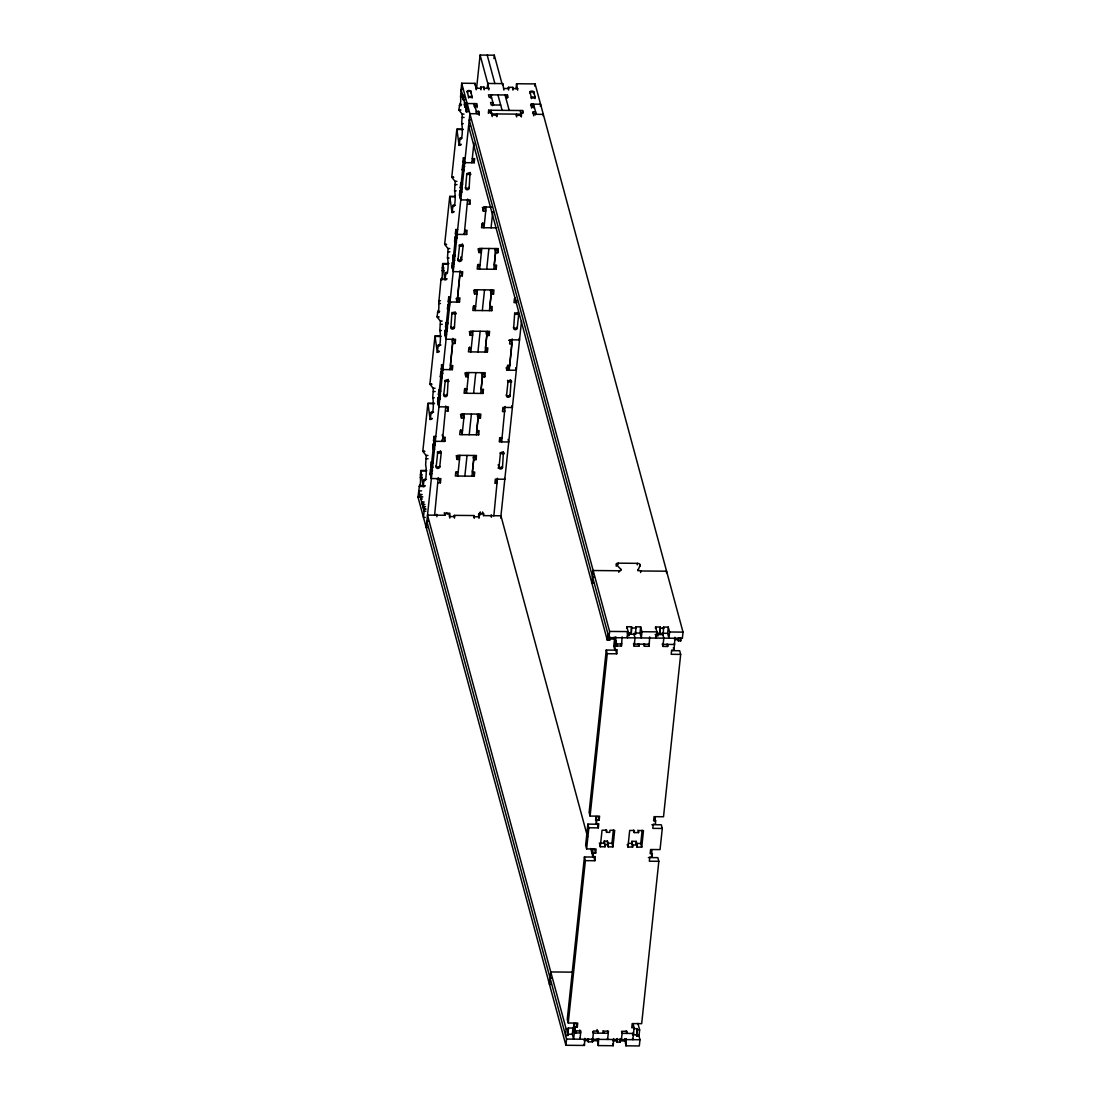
<?xml version="1.0" encoding="UTF-8"?>
<svg xmlns="http://www.w3.org/2000/svg" width="1101" height="1101" viewBox="0 0 1101 1101"><rect width="100%" height="100%" fill="white"/><g stroke="black" fill="none" stroke-linecap="round" stroke-linejoin="round"><path stroke-width="1.5" d="M420.843 470.678L423.114 486.821L424.105 479.444A8.409 1.376 -89.5 0 0 426.018 476.458A8.409 1.376 -89.5 0 0 425.633 464.952L426.211 455.58L422.922 451.479L424.697 451.493M434.193 403.709L427.959 403.585L430.174 419.605L431.207 412.228A8.409 1.376 -89.5 0 0 433.12 409.242A8.409 1.376 -89.5 0 0 432.734 397.736L433.34 388.502L430.023 384.263L431.798 384.29M435.033 336.232L437.276 352.403L438.308 345.012A8.409 1.376 -89.5 0 0 440.221 342.026A8.409 1.376 -89.5 0 0 439.836 330.52L440.414 321.148L437.125 317.06L438.9 317.074M442.698 263.745L444.969 279.902L445.96 272.525A8.409 1.376 -89.5 0 0 447.873 269.539A8.409 1.376 -89.5 0 0 447.488 258.033L448.066 248.661L444.776 244.56L446.552 244.587M449.786 196.529L452.029 212.699L453.061 205.309A8.409 1.376 -89.5 0 0 454.974 202.323A8.409 1.376 -89.5 0 0 454.589 190.817L455.167 181.445L451.878 177.357L453.653 177.371M463.136 129.574L456.915 129.464L459.131 145.483L460.149 138.093A8.409 1.376 -89.5 0 0 462.076 135.12A8.409 1.376 -89.5 0 0 461.691 123.615L462.255 114.229L458.966 110.141L460.741 110.155M426.569 470.485L420.788 470.43L420.348 477.559A4.803 0.784 -89.5 0 1 420.376 483.078A4.803 0.784 -89.5 0 1 419.522 485.362L421.298 485.376M443.152 278.457L441.019 279.021L438.721 303.491A4.803 0.784 -89.5 0 1 438.749 309.009A4.803 0.784 -89.5 0 1 437.895 311.294L439.684 311.308M448.864 263.566L442.643 263.511L442.189 270.64A4.803 0.784 -89.5 0 1 442.217 276.158A4.803 0.784 -89.5 0 1 441.363 278.443M476.251 89.787L475.095 83.359L461.677 83.236L460.576 96.571A4.803 0.784 -89.5 0 1 460.603 102.09A4.803 0.784 -89.5 0 1 459.75 104.375L458.869 109.88L460.645 109.894M452.084 340.993L452.745 343.429L450.433 365.504L452.8 365.532L452.36 369.661L442.877 369.578L441.556 364.706L443.331 364.72M584.851 1038.326L584.452 1045.441L565.9 1045.276L417.981 497.074L419.522 485.362M437.895 311.294L437.014 316.799L438.79 316.813M422.165 494.5L420.389 494.473L420.169 496.551L421.944 496.565M465.214 99.654L462.998 99.627L462.337 97.191L462.558 95.126L464.333 95.14M420.389 494.473L420.83 498.987L422.385 499.001M462.998 99.627L463.218 97.562L464.773 97.576M424.188 502.001L422.412 501.987L422.192 504.065L423.747 504.079M467.622 107.32L465.021 107.141L464.361 104.705L464.581 102.641L466.356 102.654M422.412 501.987L422.853 506.501L424.628 506.515M465.021 107.141L465.241 105.077L467.457 105.09M425.454 506.68L423.679 506.666L423.458 508.731L425.234 508.745M468.063 111.834L466.287 111.82L465.847 107.306M467.264 92.938L467.388 91.245L468.627 98.017M423.679 506.666L424.325 509.102L423.458 517.374L425.234 517.387M466.287 111.82L467.154 103.535L476.637 103.632L477.132 107.609M431.386 478.55L430.051 473.678L430.491 469.549L432.266 469.563M432.954 467.333L431.179 467.319L430.849 466.095L431.289 461.952L433.065 461.98M434.634 449.401L433.078 449.387L432.748 448.162L433.188 444.02L434.964 444.047M435.652 441.804L433.877 441.79L433.546 440.579L433.987 436.436L435.762 436.45M445.63 411.031L447.997 411.045L448.437 406.916L438.941 406.82L437.62 401.948L438.06 397.819L439.836 397.833M440.538 395.603L438.762 395.589L438.432 394.364L438.859 390.222L440.648 390.236M442.203 377.671L440.648 377.643L440.317 376.432L440.758 372.289L442.533 372.303M443.221 370.074L441.446 370.06L441.556 364.706M452.745 343.429L455.112 343.457L455.553 339.314L446.084 339.232L444.763 334.36L445.203 330.217L446.978 330.231M447.667 328.002L445.891 327.988L445.561 326.777L446.001 322.634L447.777 322.648M449.346 310.069L447.79 310.055L447.46 308.844L447.901 304.702L449.676 304.716M450.804 302.486L448.589 302.472L448.258 301.247L448.699 297.119L450.474 297.132M448.699 297.119L450.006 301.991L459.489 302.073L459.929 297.931L457.562 297.917L459.901 275.842L462.269 275.869L462.709 271.727L453.213 271.644L451.905 266.759L452.346 262.63L454.121 262.644M454.809 260.414L453.034 260.4L452.704 259.175L453.144 255.033L454.919 255.06M456.475 242.481L454.933 242.468L454.603 241.243L455.03 237.1L456.805 237.128M457.507 234.898L455.731 234.871L455.401 233.66L455.842 229.517L457.617 229.531M467.485 204.112L469.852 204.125L470.278 199.997L460.796 199.9L459.475 195.028L459.915 190.9L461.691 190.913M462.379 188.684L460.603 188.67L460.273 187.445L460.713 183.303L462.489 183.33M464.058 170.751L462.503 170.738L462.172 169.513L462.613 165.37L464.388 165.398M465.076 163.154L463.301 163.141L462.97 161.93L463.411 157.787L465.186 157.801M430.395 474.903L434.331 437.661M441.9 365.931L437.978 403.172L438.955 406.82M445.093 335.571L449.029 298.33M452.25 267.983L456.186 230.742M463.755 159.012L459.819 196.253L460.81 199.9M470.815 92.979L470.939 91.273A1.404 0.702 6 0 0 470.251 90.722M472.178 98.044L470.939 91.273L467.43 91.383M474.944 84.915L475.095 83.359M473.994 106.191L474.27 103.604L477.008 113.761M476.485 89.25L480.105 55.05L494.308 55.188L501.987 83.607M474.751 107.595L474.916 106.04L477.284 106.068M476.348 106.343L476.637 103.632M476.183 112.866L476.348 111.325L478.715 111.339L479.21 115.33M434.592 515.351L438.226 477.71M435.913 465.943L436.175 466.865A1.803 1.528 -15.1 0 0 437.785 468.434A1.803 1.528 -15.1 0 0 439.726 466.893L441.184 453.103L440.551 450.818M448.19 379.308L447.281 395.163A1.803 1.528 -15.1 0 1 445.368 396.704A1.803 1.528 -15.1 0 1 443.744 395.135L443.483 394.213M457.768 259.038L458.03 259.946A1.803 1.528 -15.1 0 0 459.64 261.515A1.803 1.528 -15.1 0 0 461.58 259.974L463.039 246.184L462.406 243.899M473.912 143.226L471.834 162.728L471.586 161.819M480.655 88.603L480.82 87.062L484.013 87.089L484.179 89.855M478.426 114.064L478.715 111.339M480.986 89.828L480.82 87.062M436.891 516.754L436.808 514.291M438.047 482.761L440.428 482.775L440.854 478.646L431.372 478.55M433.987 436.436L435.322 441.308L444.79 441.405L445.231 437.262L442.863 437.235L442.203 434.799M455.842 229.517L457.163 234.389L466.645 234.485L467.085 230.343L464.705 230.315M464.732 162.659L474.214 162.755L474.655 158.613L472.288 158.585M483.848 88.644L484.013 87.089M487.234 88.52L487.771 83.47L480.105 55.05M488.927 89.897L487.771 83.47L488.706 83.483M579.828 1030.013L580.626 1032.986L574.309 1032.917L573.002 1028.045L568.254 1028.004L567.937 1035.435L565.57 1035.408L566.217 1029.201L427.505 515.117L444.887 515.268L445.107 513.204L449.855 513.245L449.469 516.864M488.335 113.32L488.665 110.224L522.617 110.527L523.278 112.963L520.911 112.949L520.58 116.045M493.95 58.601L494.308 55.188M490.495 98.072L490.84 94.851L492.023 94.851M490.702 113.458L491.032 110.238L492.188 116.665M492.587 105.668L492.918 102.558L490.551 102.544L491.211 104.98L500.68 105.063M449.8 518.089L449.332 514.098L446.965 514.071L446.552 512.557M456.103 455.8L458.47 455.828L459.461 459.489L457.094 459.461L457.534 455.319L476.472 455.497L476.045 459.64L473.678 459.612L473.017 457.176M460.479 414.43L462.847 414.444L463.838 418.105L461.457 418.077L461.897 413.935L480.848 414.114L480.408 418.256L478.04 418.229L477.38 415.793M464.842 373.046L467.209 373.06L468.2 376.721L465.833 376.693L466.274 372.551L485.224 372.73L484.784 376.872L482.417 376.845L481.756 374.409M469.219 331.662L471.586 331.676L472.577 335.337L470.196 335.31L470.636 331.167L489.587 331.346L489.147 335.488L486.78 335.461L486.119 333.025M473.581 290.279L475.949 290.292L476.939 293.953L474.572 293.926L475.013 289.783L493.964 289.962L493.523 294.105L491.156 294.077L490.495 291.641M477.958 248.895L480.325 248.909L481.316 252.569L478.949 252.542L479.375 248.399L498.326 248.578L497.886 252.721L495.519 252.693L494.872 250.257M482.321 207.511L484.701 207.525L485.679 211.186L483.311 211.158L483.752 207.016L491.844 207.098M473.623 308.39L473.912 305.624L475.233 310.51L477.407 289.811M482.362 225.622L482.651 222.856L483.972 227.742L486.16 207.043M459.929 455.346L457.741 476.031L456.764 472.384M464.305 413.962L462.117 434.647L460.796 429.775M468.668 372.578L466.494 393.263L465.173 388.392M473.045 331.195L470.856 351.893L469.549 347.008M481.784 248.427L479.596 269.126L478.288 264.24M454.204 516.906L454.369 515.364L474.104 515.543L474.27 518.31M496.51 116.266L496.757 113.94L496.923 116.706M454.534 518.131L454.369 515.364M502.565 85.162L502.73 83.607L487.771 83.47M503.886 90.034L502.73 83.607M464.856 476.1L467.044 455.415M469.219 434.716L471.407 414.031M473.595 393.332L475.783 372.647M477.958 351.948L480.146 331.263M482.334 310.565L484.523 289.88M486.711 269.181L488.885 248.496M491.074 227.797L492.753 211.887M507.093 98.099L507.423 95.003L488.472 94.824L489.119 97.26L491.5 97.287M508.29 88.864L508.456 87.309L512.805 87.351L512.97 90.117M508.621 90.076L508.456 87.309M473.678 459.612L472.357 472.026L474.724 472.054L474.297 476.196L455.346 476.017L455.786 471.875L458.154 471.902M478.04 418.229L476.733 430.642L479.1 430.67L478.66 434.812L459.709 434.634L460.149 430.491L462.516 430.519M482.417 376.845L481.096 389.259L483.477 389.286L483.036 393.429L464.085 393.25L464.526 389.107L466.893 389.135M486.78 335.461L485.472 347.875L487.839 347.902L487.399 352.045L468.448 351.866L468.888 347.723L471.256 347.751M491.156 294.077L489.849 306.491L492.216 306.518L491.775 310.661L472.824 310.482L473.265 306.339L475.632 306.367M495.519 252.693L494.211 265.107L496.579 265.135L496.138 269.277L477.201 269.098L477.628 264.956L479.995 264.983M512.639 88.906L512.805 87.351M471.957 476.169L474.146 455.47M476.334 434.785L478.508 414.086M480.697 393.401L482.885 372.716M485.073 352.017L487.261 331.332M489.436 310.633L491.624 289.948M493.812 269.25L496 248.565M516.025 88.782L516.548 83.745L535.1 83.91L683.019 632.112L682.372 638.319L608.936 637.644L469.246 119.899L471.035 119.913M517.704 90.172L516.548 83.745M473.939 517.098L474.104 515.543M516.286 116.059L516.493 114.119L516.658 116.885M478.88 515.585L478.715 517.14L479.059 513.52L483.793 513.561L483.587 515.626L500.927 515.791L587.576 836.898M479.004 518.351L478.55 514.36L480.917 514.387L480.421 512.557M521.406 116.94L520.25 110.513M479.926 515.062L480.256 511.951M522.287 113.637L522.617 110.527M530.063 93.516L530.145 91.823L531.439 98.595L531.563 97.039L535.155 97.081L534.948 98.622M530.943 105.682L531.109 104.127L540.619 104.21L540.398 106.288M531.604 108.118L531.109 104.127M533.545 93.406L533.71 91.851A1.404 0.702 6 0 0 533.022 91.3A1.83 0.908 6 0 0 531.081 91.135A1.83 0.908 6 0 0 530.035 91.81M533.613 93.557L533.779 92.002L530.228 91.975M534.866 86.236L535.1 83.91M533.187 107.251L533.517 104.155L536.256 114.298M533.022 113.389L533.187 111.848L535.554 111.862L535.237 114.972M533.971 108.132L534.136 106.591L531.769 106.563M515.667 367.817L516.341 370.253L506.845 370.17L507.286 366.027L509.653 366.055L511.993 343.98L511.015 340.333L508.648 340.305M514.442 298.44L514.002 302.582L516.809 302.596M533.682 115.825L533.187 111.848M491.363 517.25L491.28 514.786M500.171 438.597L500.281 437.565M507.726 367.128L507.919 365.312L509.694 365.339M514.814 300.05L515.048 297.724L515.818 300.545M495.918 483.064L496.276 479.651L497.267 483.311L494.9 483.284L495.34 479.141L504.822 479.238L504.575 478.316M493.84 515.901L497.473 478.247M516.575 300.697L516.369 302.596L515.997 301.234M510.272 380.877L510.355 380.024M503.46 451.85L502.496 467.471A1.803 1.528 -15.1 0 1 500.556 469.012A1.803 1.528 -15.1 0 1 498.946 467.443L498.698 466.521M506.267 394.791L506.529 395.713A1.803 1.528 -15.1 0 0 508.125 397.282A1.803 1.528 -15.1 0 0 510.066 395.741L511.098 380.354M500.694 518.117L521.502 321.286M543.165 115.922L543.33 114.366L533.847 114.284M584.411 856.977L585.388 860.638L594.87 860.721L593.879 857.06L584.411 856.977L567.263 1019.347L568.24 1022.994L577.722 1023.09L577.282 1027.219L574.915 1027.205L573.924 1023.545L576.291 1023.572L577.282 1027.219M587.879 824.126L588.856 827.787L598.338 827.869L597.348 824.222L587.879 824.126L585.636 845.279L586.627 848.926L596.109 849.009L595.669 853.151L593.301 853.137L592.31 849.477L594.678 849.504L595.669 853.151M606.252 650.058L607.243 653.719L616.711 653.801L615.734 650.14L606.252 650.058L589.118 812.428L590.095 816.075L599.577 816.171L599.137 820.3L596.77 820.286L595.779 816.625L598.146 816.653L599.137 820.3M609.995 637.121L609.665 640.218L607.298 640.204L607.958 633.997L609.431 634.011M616.23 566.258L616.395 564.717A2.395 1.197 6 0 1 618.239 563.161L637.396 563.34A2.395 1.197 6 0 1 640.08 564.923L639.929 566.478M565.9 1045.276L566.547 1039.069L426.844 521.323L428.647 521.337M568.24 1022.994L585.388 860.638M586.627 848.926L588.856 827.787M590.095 816.075L607.243 653.719M608.936 637.644L609.596 631.437L461.677 83.236M567.937 1035.435L568.254 1028.004M609.417 638.222L609.541 637.066M618.088 564.717L618.239 563.161M618.803 572.314L618.968 570.758A2.395 1.197 6 0 0 620.758 569.148L616.395 564.717M620.592 570.69L620.758 569.148M574.915 1027.205L573.649 1039.138L572.341 1034.252L573.002 1028.045M621.459 643.067L621.707 643.975L615.39 643.92L614.275 637.107M573.924 1023.545L573.318 1029.27L574.901 1029.284L575.892 1032.944L576.112 1030.866L580.846 1030.908L579.966 1039.193L579.732 1038.271M592.31 849.477L591.953 852.903L594.32 852.931M598.338 827.869L598.779 823.727L596.398 823.713L595.779 816.625M616.711 653.801L617.152 649.659L614.785 649.645L613.794 645.984L614.399 640.259L615.982 640.273L616.753 645.998L621.487 646.039L622.12 636.86M593.301 853.137L592.93 856.564L595.311 856.578L594.87 860.721M596.398 823.713L596.77 820.286M614.785 649.645L615.803 636.791M574.901 1029.284L575.121 1027.219M616.753 645.998L616.973 643.934M600.293 846.752L602.041 830.209L606.775 830.25L606.555 832.315L609.748 832.342L609.968 830.278L614.702 830.319L612.954 846.875L608.22 846.834L607.449 841.109L604.256 841.081L605.027 846.793L600.293 846.752L599.632 844.316M626.675 628.286L626.841 626.73L631.575 626.786L631.245 634.204L631.575 626.786M605.027 846.793L604.256 841.081M626.841 626.73L628.148 631.602L627.501 637.809L627.006 635.993M628.767 634.905L628.974 632.965L629.139 635.745M637.231 564.896L637.396 563.34M608.22 846.834L607.449 841.109M597.045 1029.49L598.036 1033.137L598.256 1031.073L593.508 1031.031L592.544 1041.876L588.195 1041.835L588.072 1038.67M588.195 1041.835L588.526 1038.725M637.947 570.855L640.08 564.923M633.557 634.561L633.639 633.791M612.954 846.875L611.977 843.215L613.367 829.975M640.617 572.52L640.768 570.965A2.395 1.197 6 0 1 638.112 569.3M592.544 1041.876L592.421 1038.711M627.116 634.162L635.594 634.245L635.428 631.479M635.786 627.983L635.91 626.813L640.658 626.868L641.966 631.74L641.305 637.947L639.998 633.075L640.658 626.868M639.117 644.14L638.897 646.204L634.162 646.163L635.029 637.892L633.818 633.392M635.594 634.245L635.91 626.813M613.642 1038.587L613.229 1045.716L598.27 1045.578L597.155 1038.752M598.27 1045.578L598.669 1038.449M649.686 636.887L649.122 646.301L644.388 646.259L644.608 644.181M627.928 847.013L629.676 830.457L634.41 830.498L634.19 832.576L638.539 832.604L638.759 830.539L643.493 830.581L641.745 847.137L637.011 847.096L636.24 841.37L631.891 841.329L632.662 847.054L627.928 847.013L627.267 844.577M655.453 628.547L655.618 627.006L660.352 627.047L660.022 634.465L660.352 627.047M632.662 847.054L631.891 841.329M655.618 627.006L656.939 631.878L656.279 638.085L655.659 635.8M657.6 634.782L657.765 633.24L657.93 636.006M620.537 1038.642L620.18 1042.124L616.987 1042.097L616.863 1038.945M637.011 847.096L636.24 841.37M616.987 1042.097L617.344 1038.601M666.422 572.754L666.587 571.199L640.768 570.965M662.334 634.837L662.196 633.281M620.18 1042.124L620.056 1038.972M655.15 634.424L663.229 634.506L662.981 632.511M663.339 629.015L663.545 627.075L668.279 627.116L669.601 631.988L668.94 638.195L667.633 633.323L668.279 627.116M641.745 847.137L640.754 843.49L642.158 830.237M663.229 634.506L663.545 627.075M667.894 644.402L667.674 646.466L662.94 646.425L663.807 638.153L662.499 633.281M638.649 1034.802L639.97 1039.743L639.323 1045.95L625.905 1045.826L624.831 1038.628M625.905 1045.826L626.304 1038.711M632.841 1026.958L633.144 1024.095L634.135 1027.742L632.869 1039.674L632.538 1038.463M651.283 852.312L651.531 850.027L652.15 857.101L649.783 857.087L649.342 861.216L658.825 861.312L641.677 1023.669L632.194 1023.586L631.768 1027.728L634.135 1027.742M654.751 819.461L654.999 817.176L655.618 824.25L653.251 824.236L652.81 828.379L662.293 828.461L660.049 849.6L650.581 849.518L650.14 853.66L652.508 853.674M655.976 820.823L653.609 820.809L654.049 816.667L663.518 816.749L680.666 654.393L671.197 654.297L671.638 650.168L674.005 650.182L675.009 637.341M637.878 1023.338L639.64 1029.875L638.993 1036.082L636.626 1036.069L636.942 1028.637L633.694 1028.609M681.01 638.153L680.721 640.878L678.354 640.851L678.188 638.085M636.626 1036.069L636.942 1028.637M678.354 640.851L678.643 638.14M459.599 104.375L461.525 104.389M476.416 88.231L481.151 88.273M484.344 88.3L489.078 88.341M504.052 88.493L508.786 88.534M513.135 88.575L517.869 88.617M462.998 89.456L461.03 89.442L466.507 109.742L468.283 109.756M460.562 93.805L462.337 93.819M460.576 96.571L462.351 96.585M505.703 97.411L508.07 97.438L507.423 95.003M462.337 97.191L464.113 97.218M464.361 104.705L466.15 104.719M532.485 105.696L533.379 105.71M459.323 105.517L461.099 105.531M465.627 109.384L467.402 109.398M491.693 112.674L489.326 112.66L488.665 110.224M479.375 113.775L469.893 113.692L426.197 527.53L427.972 527.544M492.023 113.898L521.241 114.16M462.227 114.119L464.003 114.132M492.353 115.11L497.088 115.151M516.823 115.344L521.557 115.385M462.337 117.394L464.113 117.422M461.691 123.615L463.246 123.629M470.375 126.12L468.586 126.106L607.298 640.204M463.053 129.147L456.832 129.078L451.768 177.096L453.543 177.11M460.149 138.093L461.938 138.107M459.502 144.3L461.278 144.314M458.979 145.249L460.727 145.167M462.97 161.93L464.746 161.943M464.718 166.609L462.943 166.595L462.613 165.37M462.172 169.513L463.948 169.526M455.126 181.321L456.915 181.348M462.599 184.541L461.044 184.528L460.713 183.303M455.236 184.61L457.025 184.624M460.273 187.445L462.062 187.459M454.589 190.817L456.144 190.831M462.021 192.124L460.246 192.111L459.915 190.9M459.475 195.028L461.25 195.056M455.071 196.35L449.745 196.295L444.666 244.298L446.442 244.326M449.827 196.735L455.153 196.776M453.061 205.309L455.277 205.323M452.401 211.516L454.176 211.53M451.85 212.369L453.626 212.383M484.371 223.599L482.004 223.572L481.564 227.714L496.757 227.852M455.401 233.66L457.176 233.673M457.135 238.339L455.36 238.325L455.03 237.1M454.603 241.243L456.378 241.257M463.012 246.184L459.461 246.156L459.158 245.014M448.038 248.537L449.814 248.551M494.542 249.046L496.909 249.06L497.886 252.721M448.148 251.826L449.924 251.84M455.03 256.272L453.474 256.258L453.144 255.033M447.488 258.033L449.043 258.047M452.704 259.175L454.479 259.189M461.567 259.974L461.319 259.065L461.58 259.974L458.002 259.946L459.489 246.156A1.803 1.528 -15.1 0 1 461.429 244.615A1.803 1.528 -15.1 0 1 463.039 246.184M453.997 263.855L452.662 263.841L452.346 262.63M442.726 263.951L448.506 264.006M451.905 266.759L453.681 266.786M442.175 267.873L443.951 267.887M442.189 270.64L443.964 270.653M445.96 272.525L447.515 272.539M445.299 278.732L447.075 278.746M440.95 279.585L443.166 279.599M444.763 279.585L446.538 279.599M490.165 290.43L492.532 290.444L493.523 294.105M456.131 298.399L458.498 298.412L459.489 302.073M438.707 300.724L440.483 300.738M448.258 301.247L450.034 301.261M438.721 303.491L440.496 303.504M449.552 305.927L448.231 305.913L447.901 304.702M447.46 308.844L449.236 308.858M437.482 312.423L439.258 312.45M440.372 321.024L442.162 321.052M447.887 323.859L446.332 323.845L446.001 322.634M440.483 324.313L442.272 324.341M445.561 326.777L447.336 326.791M439.836 330.52L441.391 330.534M447.309 331.456L445.533 331.442L445.203 330.217M485.802 331.814L488.17 331.828L489.147 335.488M444.763 334.36L446.538 334.374M440.758 336.053L434.991 335.998L429.913 384.001L431.688 384.029M435.074 336.438L440.84 336.493M451.768 339.782L454.135 339.796L455.112 343.457M511.993 343.98L509.625 343.952L510.066 339.824L519.534 339.906L519.108 338.31M438.308 345.012L440.964 345.04M437.647 351.219L439.423 351.233M437.138 352.169L438.872 352.086M441.129 368.849L442.905 368.863M507.919 369.454L509.254 369.468M481.426 373.198L483.793 373.211L484.784 376.872M442.863 373.528L441.088 373.514L440.758 372.289M440.317 376.432L442.093 376.446M448.74 381.373L445.189 381.331L444.942 380.423M511.538 381.951L507.988 381.909L507.547 380.313M433.285 388.24L435.06 388.268M440.744 391.461L439.189 391.447L438.859 390.222M433.395 391.529L435.17 391.543M438.432 394.364L440.207 394.378M510.066 395.741L509.763 394.598L510.093 395.741L506.529 395.713L507.988 381.909A1.803 1.528 -15.1 0 1 509.914 380.382A1.803 1.528 -15.1 0 1 511.525 381.951M432.734 397.736L434.289 397.75M440.166 399.044L438.391 399.03L438.06 397.819M437.62 401.948L439.409 401.961M434.551 403.283L427.89 403.214L422.825 451.217L424.601 451.231M431.207 412.228L433.574 412.242M477.05 414.582L479.43 414.595L480.408 418.256M430.546 418.435L432.321 418.449M430.009 419.288L431.785 419.302M502.07 437.785L499.703 437.758L499.276 441.9L508.758 441.983L508.084 439.478M433.546 440.579L435.322 440.593M500.349 441.198L501.684 441.198M435.294 445.258L433.519 445.244L433.188 444.02M432.748 448.162L434.523 448.176M441.171 453.103L437.62 453.075L437.303 451.933M503.969 453.681L500.418 453.653L500.157 452.731M426.183 455.456L427.959 455.47M426.293 458.745L428.069 458.759M433.175 463.191L431.62 463.177L431.289 461.952M430.849 466.095L432.624 466.108M439.712 466.893L439.464 465.984L439.726 466.893L436.161 466.865L437.634 453.075A1.803 1.528 -15.1 0 1 439.574 451.534A1.803 1.528 -15.1 0 1 441.184 453.103M497.982 467.925L500.198 467.953M432.597 470.774L430.821 470.76L430.491 469.549M420.871 470.87L426.651 470.911M430.051 473.678L431.826 473.705M420.334 474.792L422.11 474.806M420.348 477.559L422.123 477.573M437.069 479.1L439.437 479.128L440.428 482.775M424.105 479.444L426.472 479.458M423.458 485.651L425.234 485.665M419.096 486.504L421.311 486.518M422.908 486.491L424.683 486.518M421.573 490.895L418.628 490.867L424.105 511.167L425.894 511.181M421.036 496.909L422.825 496.936M417.981 497.074L419.963 497.088M423.073 504.423L424.848 504.451M424.325 509.102L426.101 509.116M449.965 516.534L454.699 516.575M474.435 516.754L479.169 516.809M618.968 570.758L593.164 570.524L591.856 582.938L593.467 582.952M592.503 576.731L594.113 576.745M631.905 627.997L636.24 628.038M660.683 628.258L663.875 628.286M609.596 631.437L628.148 631.602M641.966 631.74L656.939 631.878M669.601 631.988L683.019 632.112M627.075 632.951L631.341 632.992M635.263 633.034L639.998 633.075M656.733 633.226L661.013 633.268M662.898 633.281L667.633 633.323M609.335 639.007L614.083 639.048M674.473 639.598L678.023 639.64M613.794 645.984L616.175 646.012M671.789 650.663L679.689 650.732L680.666 654.393M595.421 820.052L597.788 820.08M651.833 824.718L661.302 824.8L662.293 828.461M599.302 843.105L604.05 843.146M607.243 843.173L611.977 843.215M628.52 843.366L631.671 843.394M636.02 843.435L640.754 843.49M605.247 844.728L608.44 844.756M632.882 844.99L637.231 845.031M648.365 857.569L657.834 857.651L658.825 861.312M573.36 972.155L550.775 971.949L549.454 984.363L551.078 984.377M550.115 978.156L551.725 978.17M566.217 1029.201L568.584 1029.229M637.273 1029.862L639.64 1029.875M567.607 1034.211L572.341 1034.252M632.442 1034.816L636.295 1034.844M566.547 1039.069L639.97 1039.743M584.025 1040.583L587.865 1040.61M592.214 1040.651L596.948 1040.693M612.803 1040.844L616.656 1040.885M619.849 1040.913L624.584 1040.954M533.71 91.851L535.155 97.081A1.803 0.895 6 0 1 533.586 97.975A1.803 0.895 6 0 1 531.563 97.039M679.84 637.603L680.721 640.878M674.362 643.548L674.61 644.47L663.16 644.36L662.912 643.438M673.344 647.746L674.005 650.182M667.013 644.03L667.674 646.466M662.279 643.989L662.94 646.425M505.042 94.975L509.212 110.403M649.095 643.314L649.342 644.236L634.369 644.099L634.135 643.177M648.461 643.865L649.122 646.301M487.206 55.119L494.872 83.538M497.941 94.906L502.111 110.348M643.727 643.824L644.388 646.259M490.84 94.851L493.578 104.994M638.236 643.768L638.897 646.204M633.502 643.727L634.162 646.163M620.826 643.603L621.487 646.039M609.376 639.158L609.665 640.218M518.062 312.065L518.681 314.349L517.222 328.153A1.803 1.528 -15.1 0 1 515.282 329.681A1.803 1.528 -15.1 0 1 513.672 328.112L513.424 327.203M473.237 159.094L474.214 162.755M514.704 312.725L513.672 328.112L517.222 328.153L516.975 327.231M482.651 208.722L483.311 211.158M470.044 172.403L469.136 188.243A1.803 1.528 -15.1 0 1 467.209 189.785A1.803 1.528 -15.1 0 1 465.599 188.216L465.338 187.294M495.161 265.616L496.138 269.277M651.489 854.665L652.15 857.101M463.411 157.787L464.746 162.659M512.185 338.929L509.226 370.184L507.919 365.312M466.796 173.504L465.585 188.216L469.136 188.243L468.888 187.335M468.861 200.478L469.852 204.125M467.65 199.061L464.25 234.458L464.016 233.55M637.878 830.168L638.539 832.604M478.288 250.106L478.949 252.542M633.529 830.14L634.19 832.576M490.785 307L491.775 310.661M506.185 367.734L506.845 370.17M465.654 230.825L466.645 234.485M511.91 405.677L512.405 407.508L502.909 407.411L502.469 411.554L504.836 411.568L503.859 407.92M473.912 291.49L474.572 293.926M505.056 406.517L501.657 441.928L500.501 437.661M486.422 348.384L487.399 352.045M461.291 272.208L462.269 275.869M460.08 270.791L457.121 302.046L456.378 299.307M605.908 829.879L606.555 832.315M469.549 332.874L470.196 335.31M482.045 389.768L483.036 393.429M502.249 466.563L502.51 467.471L498.959 467.443L500.418 453.653A1.803 1.528 -15.1 0 1 502.345 452.112A1.803 1.528 -15.1 0 1 503.955 453.681M498.34 465.159L498.202 464.705A1.803 1.528 -15.1 0 0 498.767 465.173M455.442 312.175L454.424 327.575A1.803 1.528 -15.1 0 1 452.483 329.103A1.803 1.528 -15.1 0 1 450.873 327.534L450.626 326.625M451.96 312.367L450.873 327.534L454.424 327.575L454.176 326.653M465.173 374.257L465.833 376.693M590.7 848.486L592.93 856.757M452.938 338.379L449.979 369.647L449.731 368.725M477.683 431.152L478.66 434.812M633.199 1032.256L633.529 1033.467L622.079 1033.357L621.528 1031.307M451.382 366.014L452.36 369.661M475.054 455.979L476.045 459.64M460.81 415.641L461.457 418.077M626.152 1030.976L626.813 1033.412L627.033 1031.334L622.299 1031.293L621.418 1039.578L621.17 1038.656M473.306 472.535L474.297 476.196M482.596 511.979L483.587 515.626M447.034 394.254L447.309 395.163L443.731 395.135L445.203 381.331A1.803 1.528 -15.1 0 1 447.144 379.804A1.803 1.528 -15.1 0 1 448.754 381.373M447.006 407.398L447.997 411.045M445.795 405.98L442.409 441.377L442.038 440.001M456.433 457.025L457.094 459.461M612.679 1043.652L613.229 1045.716M607.711 1031.183L608.261 1033.233L593.301 1033.096L592.861 1031.499M607.353 1038.532L607.601 1039.44L608.481 1031.169L603.747 1031.128L603.527 1033.192L602.866 1030.756M443.799 437.744L444.79 441.405M592.393 1038.394L592.641 1039.303M444.24 512.832L444.887 515.268M584.08 1044.078L584.452 1045.441M532.774 104.182A1.803 0.895 6 0 1 532.251 104.113M467.264 91.232A1.83 0.908 6 0 1 468.324 90.557A1.83 0.908 6 0 1 470.141 90.791M472.343 96.503L468.792 96.461A1.803 0.895 6 0 0 470.815 97.397A1.803 0.895 6 0 0 472.343 96.503M470.595 174.453L467.044 174.426A1.803 1.528 -15.1 0 1 468.998 172.885A1.803 1.528 -15.1 0 1 470.609 174.453M455.883 313.771L452.332 313.744A1.803 1.528 -15.1 0 1 454.273 312.202A1.803 1.528 -15.1 0 1 455.883 313.771M518.681 314.349L515.13 314.322A1.803 1.528 -15.1 0 1 517.071 312.78A1.803 1.528 -15.1 0 1 518.681 314.349M461.085 258.157L460.782 257.015L461.071 258.157"/></g></svg>
